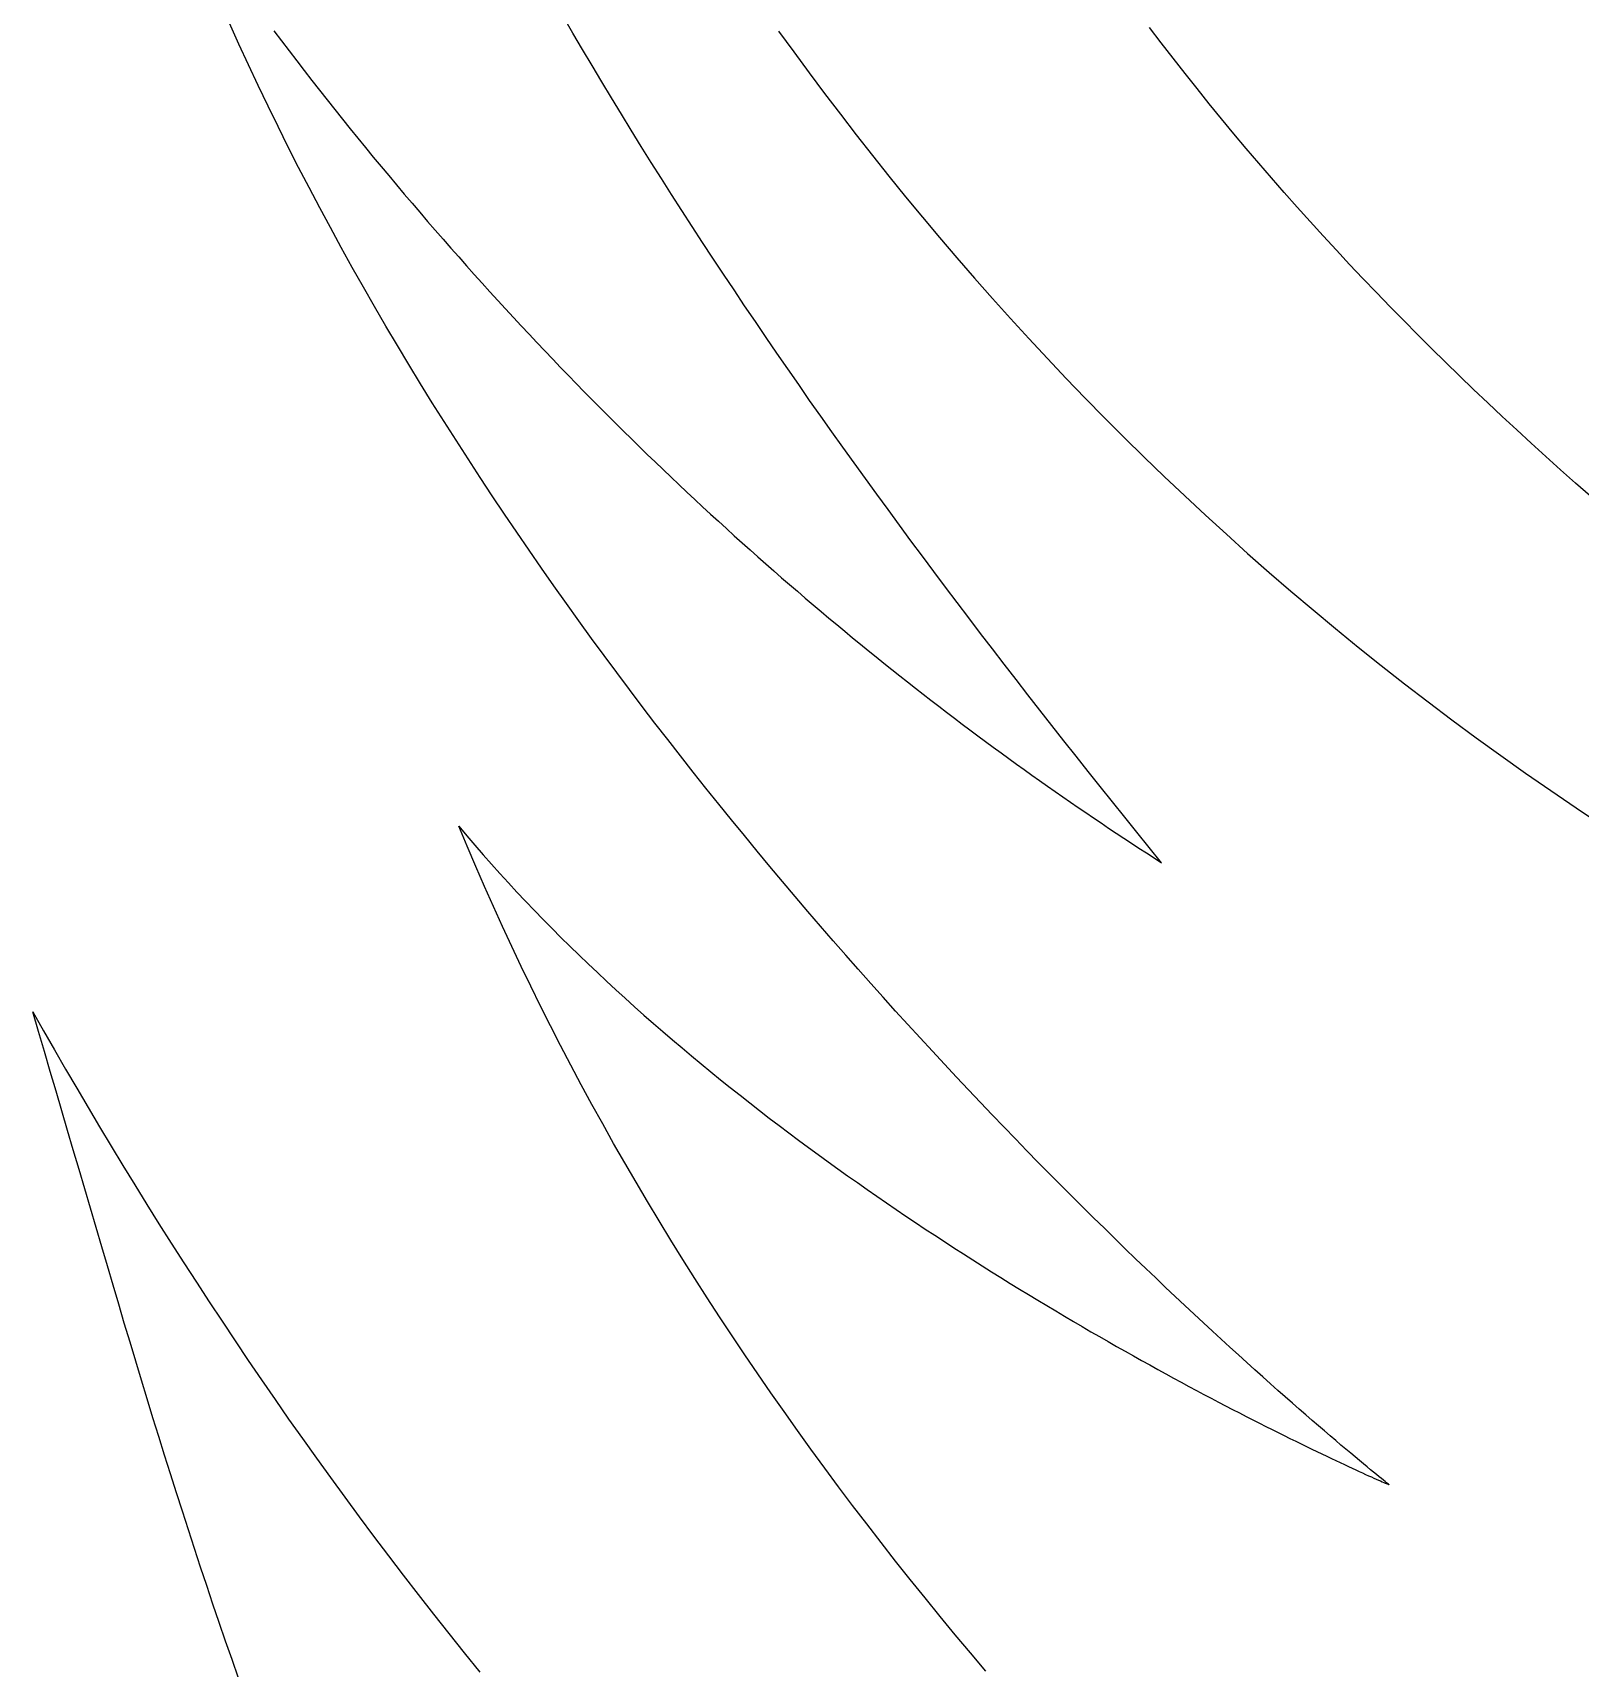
# Model space of a CAD drawing. Extents: x 5 to 105, y 2 to 136.
# Drawn here: x 33.559 to 37.618, y 38.414 to 42.704 of the extents above; entities that cross this region are included whole.
import ezdxf

# ---------------------------------------------------------------- set-up
doc = ezdxf.new("R2010")
doc.units = 0
doc.layers.get('0').update_dxf_attribs({"linetype": 'CONTINUOUS'})

msp = doc.modelspace()

# ---------------------------------------------------------------- linework, layer by layer
at = {"color": 7}
for points in [[(36.5203, 40.5267, 0), (36.488, 40.5666, 0), (36.4557, 40.6064, 0), (36.4235, 40.6464, 0), (36.3915, 40.6863, 0), (36.3595, 40.7263, 0), (36.3276, 40.7663, 0), (36.2959, 40.8063, 0), (36.2642, 40.8464, 0), (36.2326, 40.8866, 0), (36.2012, 40.9267, 0), (36.1698, 40.9669, 0), (36.1386, 41.0072, 0), (36.1074, 41.0474, 0), (36.0764, 41.0878, 0), (36.0455, 41.1281, 0), (36.0147, 41.1686, 0), (35.984, 41.209, 0), (35.9535, 41.2495, 0), (35.9231, 41.2901, 0), (35.8928, 41.3307, 0), (35.8626, 41.3713, 0), (35.8326, 41.412, 0), (35.8027, 41.4527, 0), (35.7729, 41.4935, 0), (35.7432, 41.5344, 0), (35.7137, 41.5753, 0), (35.6844, 41.6162, 0), (35.6551, 41.6572, 0), (35.6261, 41.6983, 0), (35.5971, 41.7394, 0), (35.5683, 41.7806, 0), (35.5397, 41.8218, 0), (35.5112, 41.8631, 0), (35.4829, 41.9045, 0), (35.4547, 41.9459, 0), (35.4266, 41.9874, 0), (35.3988, 42.0289, 0), (35.3711, 42.0705, 0), (35.3435, 42.1122, 0), (35.3162, 42.1539, 0), (35.2889, 42.1957, 0), (35.2619, 42.2376, 0), (35.235, 42.2795, 0), (35.2083, 42.3215, 0), (35.1818, 42.3636, 0), (35.1555, 42.4057, 0), (35.1293, 42.4479, 0), (35.1033, 42.4902, 0), (35.0775, 42.5325, 0), (35.0519, 42.575, 0), (35.0265, 42.6175, 0), (35.0012, 42.66, 0), (34.9762, 42.7027, 0), (34.9513, 42.7454, 0)], [(37.1167, 38.8952, 0), (37.1163, 38.8956, 0), (37.115, 38.8966, 0), (37.113, 38.8982, 0), (37.1101, 38.9005, 0), (37.1064, 38.9035, 0), (37.1019, 38.9071, 0), (37.0967, 38.9113, 0), (37.0907, 38.9162, 0), (37.0839, 38.9217, 0), (37.0764, 38.9278, 0), (37.0681, 38.9346, 0), (37.0592, 38.942, 0), (37.0495, 38.95, 0), (37.0391, 38.9586, 0), (37.028, 38.9679, 0), (37.0162, 38.9778, 0), (37.0038, 38.9882, 0), (36.9907, 38.9993, 0), (36.9769, 39.011, 0), (36.9625, 39.0232, 0), (36.9475, 39.0361, 0), (36.9318, 39.0496, 0), (36.9156, 39.0636, 0), (36.8987, 39.0782, 0), (36.8812, 39.0934, 0), (36.8632, 39.1092, 0), (36.8446, 39.1256, 0), (36.8255, 39.1425, 0), (36.8058, 39.16, 0), (36.7856, 39.1781, 0), (36.7648, 39.1967, 0), (36.7436, 39.2158, 0), (36.7218, 39.2356, 0), (36.6995, 39.2558, 0), (36.6768, 39.2767, 0), (36.6536, 39.298, 0), (36.6299, 39.3199, 0), (36.6058, 39.3423, 0), (36.5812, 39.3653, 0), (36.5562, 39.3888, 0), (36.5308, 39.4128, 0), (36.5049, 39.4374, 0), (36.4787, 39.4624, 0), (36.4521, 39.488, 0), (36.4251, 39.5141, 0), (36.3978, 39.5407, 0), (36.3701, 39.5678, 0), (36.342, 39.5954, 0), (36.3136, 39.6234, 0), (36.2849, 39.652, 0), (36.2559, 39.6811, 0), (36.2265, 39.7107, 0), (36.1969, 39.7407, 0), (36.167, 39.7712, 0), (36.1368, 39.8023, 0), (36.1064, 39.8337, 0), (36.0757, 39.8657, 0), (36.0448, 39.8981, 0), (36.0136, 39.931, 0), (35.9823, 39.9643, 0), (35.9507, 39.9981, 0), (35.9189, 40.0323, 0), (35.8869, 40.067, 0), (35.8548, 40.1022, 0), (35.8225, 40.1377, 0), (35.79, 40.1738, 0), (35.7574, 40.2102, 0), (35.7247, 40.2471, 0), (35.6918, 40.2844, 0), (35.6589, 40.3221, 0), (35.6258, 40.3603, 0), (35.5926, 40.3989, 0), (35.5594, 40.4379, 0), (35.526, 40.4773, 0), (35.4927, 40.5171, 0), (35.4592, 40.5573, 0), (35.4258, 40.5979, 0), (35.3923, 40.6389, 0), (35.3587, 40.6803, 0), (35.3252, 40.7221, 0), (35.2917, 40.7643, 0), (35.2582, 40.8068, 0), (35.2247, 40.8498, 0), (35.1913, 40.8931, 0), (35.1579, 40.9368, 0), (35.1245, 40.9809, 0), (35.0913, 41.0253, 0), (35.0581, 41.0701, 0), (35.0249, 41.1152, 0), (34.9919, 41.1607, 0), (34.959, 41.2066, 0), (34.9262, 41.2528, 0), (34.8936, 41.2993, 0), (34.8611, 41.3462, 0), (34.8287, 41.3935, 0), (34.7965, 41.441, 0), (34.7645, 41.4889, 0), (34.7326, 41.5372, 0), (34.701, 41.5857, 0), (34.6695, 41.6346, 0), (34.6383, 41.6838, 0), (34.6073, 41.7333, 0), (34.5765, 41.7831, 0), (34.546, 41.8332, 0), (34.5157, 41.8836, 0), (34.4857, 41.9344, 0), (34.456, 41.9854, 0), (34.4266, 42.0367, 0), (34.3974, 42.0883, 0), (34.3686, 42.1402, 0), (34.3401, 42.1924, 0), (34.3119, 42.2448, 0), (34.2841, 42.2976, 0), (34.2566, 42.3506, 0), (34.2295, 42.4038, 0), (34.2027, 42.4574, 0), (34.1764, 42.5112, 0), (34.1504, 42.5652, 0), (34.1248, 42.6195, 0), (34.0997, 42.6741, 0), (34.075, 42.7289, 0)], [(34.1918, 42.7085, 0), (34.2117, 42.6823, 0), (34.2316, 42.6561, 0), (34.2516, 42.6301, 0), (34.2716, 42.6043, 0), (34.2916, 42.5785, 0), (34.3116, 42.553, 0), (34.3317, 42.5275, 0), (34.3518, 42.5022, 0), (34.3719, 42.477, 0), (34.392, 42.452, 0), (34.4122, 42.4271, 0), (34.4324, 42.4023, 0), (34.4526, 42.3777, 0), (34.4729, 42.3532, 0), (34.4932, 42.3288, 0), (34.5135, 42.3046, 0), (34.5338, 42.2805, 0), (34.5541, 42.2565, 0), (34.5745, 42.2326, 0), (34.5948, 42.2089, 0), (34.6152, 42.1854, 0), (34.6356, 42.1619, 0), (34.6561, 42.1386, 0), (34.6765, 42.1155, 0), (34.697, 42.0924, 0), (34.7175, 42.0695, 0), (34.738, 42.0467, 0), (34.7585, 42.0241, 0), (34.779, 42.0015, 0), (34.7996, 41.9791, 0), (34.8202, 41.9569, 0), (34.8407, 41.9347, 0), (34.8613, 41.9127, 0), (34.8819, 41.8909, 0), (34.9025, 41.8691, 0), (34.9232, 41.8475, 0), (34.9438, 41.826, 0), (34.9644, 41.8046, 0), (34.9851, 41.7834, 0), (35.0058, 41.7622, 0), (35.0264, 41.7412, 0), (35.0471, 41.7204, 0), (35.0678, 41.6996, 0), (35.0885, 41.679, 0), (35.1092, 41.6585, 0), (35.1299, 41.6382, 0), (35.1506, 41.6179, 0), (35.1713, 41.5978, 0), (35.192, 41.5778, 0), (35.2128, 41.5579, 0), (35.2335, 41.5382, 0), (35.2542, 41.5185, 0), (35.2749, 41.499, 0), (35.2957, 41.4796, 0), (35.3164, 41.4604, 0), (35.3371, 41.4412, 0), (35.3579, 41.4222, 0), (35.3786, 41.4033, 0), (35.3993, 41.3845, 0), (35.4201, 41.3658, 0), (35.4408, 41.3473, 0), (35.4615, 41.3289, 0), (35.4822, 41.3106, 0), (35.5029, 41.2924, 0), (35.5236, 41.2743, 0), (35.5443, 41.2563, 0), (35.565, 41.2385, 0), (35.5857, 41.2208, 0), (35.6064, 41.2032, 0), (35.6271, 41.1857, 0), (35.6477, 41.1683, 0), (35.6684, 41.1511, 0), (35.689, 41.1339, 0), (35.7097, 41.1169, 0), (35.7303, 41.1, 0), (35.7509, 41.0832, 0), (35.7715, 41.0665, 0), (35.7921, 41.05, 0), (35.8127, 41.0335, 0), (35.8332, 41.0172, 0), (35.8538, 41.001, 0), (35.8743, 40.9848, 0), (35.8948, 40.9688, 0), (35.9153, 40.9529, 0), (35.9358, 40.9372, 0), (35.9563, 40.9215, 0), (35.9767, 40.9059, 0), (35.9972, 40.8905, 0), (36.0176, 40.8752, 0), (36.038, 40.8599, 0), (36.0584, 40.8448, 0), (36.0787, 40.8298, 0), (36.0991, 40.8149, 0), (36.1194, 40.8001, 0), (36.1397, 40.7855, 0), (36.1599, 40.7709, 0), (36.1802, 40.7564, 0), (36.2004, 40.7421, 0), (36.2206, 40.7278, 0), (36.2408, 40.7137, 0), (36.2609, 40.6996, 0), (36.281, 40.6857, 0), (36.3011, 40.6719, 0), (36.3212, 40.6582, 0), (36.3413, 40.6446, 0), (36.3613, 40.6311, 0), (36.3813, 40.6176, 0), (36.4012, 40.6043, 0), (36.4211, 40.5912, 0), (36.441, 40.5781, 0), (36.4609, 40.5651, 0), (36.4807, 40.5522, 0), (36.5005, 40.5394, 0), (36.5203, 40.5267, 0)], [(35.5157, 42.708, 0), (35.5553, 42.6533, 0), (35.5955, 42.5987, 0), (35.6363, 42.5441, 0), (35.6776, 42.4898, 0), (35.7195, 42.4355, 0), (35.762, 42.3814, 0), (35.8051, 42.3274, 0), (35.8487, 42.2736, 0), (35.893, 42.2199, 0), (35.9379, 42.1664, 0), (35.9834, 42.1131, 0), (36.0296, 42.0599, 0), (36.0764, 42.007, 0), (36.1238, 41.9542, 0), (36.1719, 41.9016, 0), (36.2206, 41.8492, 0), (36.27, 41.797, 0), (36.3201, 41.7451, 0), (36.3709, 41.6933, 0), (36.4223, 41.6418, 0), (36.4745, 41.5906, 0), (36.5273, 41.5396, 0), (36.5809, 41.4888, 0), (36.6352, 41.4383, 0), (36.6902, 41.388, 0), (36.7459, 41.338, 0), (36.8024, 41.2883, 0), (36.8596, 41.2389, 0), (36.9176, 41.1898, 0), (36.9764, 41.141, 0), (37.0359, 41.0924, 0), (37.0962, 41.0442, 0), (37.1573, 40.9963, 0), (37.2192, 40.9488, 0), (37.2819, 40.9015, 0), (37.3454, 40.8546, 0), (37.4097, 40.808, 0), (37.4748, 40.7618, 0), (37.5408, 40.716, 0), (37.6076, 40.6705, 0), (37.6753, 40.6254, 0)], [(37.6449, 41.4877, 0), (37.6058, 41.5222, 0), (37.5669, 41.5569, 0), (37.5283, 41.5918, 0), (37.4899, 41.6267, 0), (37.4517, 41.6619, 0), (37.4138, 41.6971, 0), (37.3761, 41.7325, 0), (37.3387, 41.7681, 0), (37.3015, 41.8039, 0), (37.2646, 41.8398, 0), (37.228, 41.8758, 0), (37.1916, 41.9121, 0), (37.1554, 41.9485, 0), (37.1195, 41.9851, 0), (37.0839, 42.0219, 0), (37.0485, 42.0588, 0), (37.0134, 42.0959, 0), (36.9786, 42.1333, 0), (36.944, 42.1708, 0), (36.9097, 42.2085, 0), (36.8756, 42.2464, 0), (36.8419, 42.2845, 0), (36.8084, 42.3228, 0), (36.7751, 42.3613, 0), (36.7422, 42.4, 0), (36.7095, 42.4389, 0), (36.6772, 42.4781, 0), (36.645, 42.5174, 0), (36.6132, 42.557, 0), (36.5817, 42.5968, 0), (36.5504, 42.6369, 0), (36.5195, 42.6771, 0), (36.4888, 42.7176, 0)], [(36.0595, 38.4059, 0), (36.019, 38.4538, 0), (35.9789, 38.5018, 0), (35.9392, 38.5499, 0), (35.9, 38.5981, 0), (35.8611, 38.6465, 0), (35.8226, 38.695, 0), (35.7846, 38.7435, 0), (35.747, 38.7922, 0), (35.7098, 38.841, 0), (35.673, 38.89, 0), (35.6366, 38.939, 0), (35.6006, 38.9881, 0), (35.5651, 39.0374, 0), (35.53, 39.0868, 0), (35.4953, 39.1363, 0), (35.461, 39.1859, 0), (35.4272, 39.2357, 0), (35.3937, 39.2855, 0), (35.3607, 39.3355, 0), (35.3282, 39.3856, 0), (35.296, 39.4358, 0), (35.2643, 39.4861, 0), (35.233, 39.5365, 0), (35.2021, 39.5871, 0), (35.1717, 39.6377, 0), (35.1417, 39.6885, 0), (35.1121, 39.7394, 0), (35.083, 39.7904, 0), (35.0543, 39.8416, 0), (35.026, 39.8928, 0), (34.9982, 39.9442, 0), (34.9708, 39.9957, 0), (34.9438, 40.0473, 0), (34.9173, 40.099, 0), (34.8912, 40.1508, 0), (34.8656, 40.2028, 0), (34.8404, 40.2548, 0), (34.8157, 40.307, 0), (34.7913, 40.3593, 0), (34.7675, 40.4117, 0), (34.744, 40.4643, 0), (34.7211, 40.5169, 0), (34.6985, 40.5697, 0), (34.6765, 40.6226, 0)], [(34.6765, 40.6226, 0), (34.6976, 40.5974, 0), (34.719, 40.5724, 0), (34.7407, 40.5475, 0), (34.7625, 40.5228, 0), (34.7846, 40.4982, 0), (34.8069, 40.4738, 0), (34.8294, 40.4496, 0), (34.8521, 40.4255, 0), (34.875, 40.4015, 0), (34.8981, 40.3778, 0), (34.9214, 40.3542, 0), (34.9448, 40.3307, 0), (34.9684, 40.3074, 0), (34.9922, 40.2843, 0), (35.0161, 40.2613, 0), (35.0402, 40.2385, 0), (35.0644, 40.2159, 0), (35.0887, 40.1934, 0), (35.1132, 40.1711, 0), (35.1378, 40.149, 0), (35.1625, 40.127, 0), (35.1873, 40.1052, 0), (35.2122, 40.0836, 0), (35.2372, 40.0621, 0), (35.2623, 40.0408, 0), (35.2875, 40.0197, 0), (35.3128, 39.9987, 0), (35.3381, 39.978, 0), (35.3635, 39.9573, 0), (35.389, 39.9369, 0), (35.4145, 39.9167, 0), (35.44, 39.8966, 0), (35.4656, 39.8767, 0), (35.4913, 39.8569, 0), (35.5169, 39.8374, 0), (35.5426, 39.818, 0), (35.5682, 39.7988, 0), (35.5939, 39.7798, 0), (35.6196, 39.761, 0), (35.6453, 39.7423, 0), (35.6709, 39.7239, 0), (35.6966, 39.7056, 0), (35.7222, 39.6875, 0), (35.7478, 39.6695, 0), (35.7733, 39.6518, 0), (35.7988, 39.6343, 0), (35.8243, 39.6169, 0), (35.8496, 39.5997, 0), (35.875, 39.5827, 0), (35.9002, 39.5659, 0), (35.9254, 39.5493, 0), (35.9505, 39.5329, 0), (35.9755, 39.5167, 0), (36.0003, 39.5006, 0), (36.0251, 39.4848, 0), (36.0498, 39.4691, 0), (36.0744, 39.4537, 0), (36.0988, 39.4384, 0), (36.1231, 39.4233, 0), (36.1473, 39.4085, 0), (36.1713, 39.3938, 0), (36.1952, 39.3793, 0), (36.2189, 39.365, 0), (36.2425, 39.3509, 0), (36.2659, 39.337, 0), (36.2891, 39.3233, 0), (36.3121, 39.3099, 0), (36.335, 39.2966, 0), (36.3576, 39.2835, 0), (36.3801, 39.2706, 0), (36.4023, 39.2579, 0), (36.4243, 39.2455, 0), (36.4461, 39.2332, 0), (36.4677, 39.2211, 0), (36.4891, 39.2093, 0), (36.5102, 39.1976, 0), (36.531, 39.1862, 0), (36.5516, 39.1749, 0), (36.572, 39.1639, 0), (36.5921, 39.1531, 0), (36.6119, 39.1425, 0), (36.6314, 39.1321, 0), (36.6506, 39.1219, 0), (36.6696, 39.112, 0), (36.6882, 39.1022, 0), (36.7066, 39.0927, 0), (36.7246, 39.0834, 0), (36.7423, 39.0743, 0), (36.7597, 39.0654, 0), (36.7768, 39.0567, 0), (36.7935, 39.0483, 0), (36.8099, 39.04, 0), (36.826, 39.032, 0), (36.8416, 39.0242, 0), (36.8569, 39.0166, 0), (36.8719, 39.0093, 0), (36.8865, 39.0022, 0), (36.9006, 38.9952, 0), (36.9144, 38.9886, 0), (36.9278, 38.9821, 0), (36.9409, 38.9759, 0), (36.9534, 38.9699, 0), (36.9656, 38.9641, 0), (36.9774, 38.9585, 0), (36.9887, 38.9532, 0), (36.9996, 38.9481, 0), (37.0101, 38.9432, 0), (37.0201, 38.9386, 0), (37.0296, 38.9342, 0), (37.0387, 38.93, 0), (37.0473, 38.9261, 0), (37.0555, 38.9224, 0), (37.0632, 38.9189, 0), (37.0704, 38.9157, 0), (37.0771, 38.9127, 0), (37.0833, 38.9099, 0), (37.089, 38.9074, 0), (37.0941, 38.9051, 0), (37.0988, 38.903, 0), (37.103, 38.9012, 0), (37.1066, 38.8996, 0), (37.1096, 38.8983, 0), (37.1122, 38.8972, 0), (37.1141, 38.8963, 0), (37.1156, 38.8957, 0), (37.1164, 38.8954, 0), (37.1167, 38.8952, 0)], [(34.0993, 38.3881, 0), (34.0822, 38.4364, 0), (34.0653, 38.4849, 0), (34.0485, 38.5334, 0), (34.032, 38.5819, 0), (34.0157, 38.6305, 0), (33.9995, 38.6791, 0), (33.9834, 38.7278, 0), (33.9675, 38.7766, 0), (33.9518, 38.8254, 0), (33.9361, 38.8743, 0), (33.9206, 38.9233, 0), (33.9052, 38.9724, 0), (33.8899, 39.0216, 0), (33.8747, 39.0709, 0), (33.8595, 39.1202, 0), (33.8444, 39.1697, 0), (33.8294, 39.2193, 0), (33.8145, 39.269, 0), (33.7995, 39.3188, 0), (33.7847, 39.3688, 0), (33.7698, 39.4188, 0), (33.755, 39.469, 0), (33.7401, 39.5194, 0), (33.7253, 39.5699, 0), (33.7104, 39.6205, 0), (33.6956, 39.6713, 0), (33.6807, 39.7222, 0), (33.6657, 39.7733, 0), (33.6507, 39.8246, 0), (33.6356, 39.876, 0), (33.6205, 39.9276, 0), (33.6053, 39.9794, 0), (33.59, 40.0314, 0), (33.5746, 40.0836, 0), (33.5592, 40.1359, 0)], [(33.5592, 40.1359, 0), (33.5875, 40.0859, 0), (33.6162, 40.0356, 0), (33.6452, 39.9853, 0), (33.6746, 39.9349, 0), (33.7044, 39.8844, 0), (33.7345, 39.8338, 0), (33.7649, 39.7831, 0), (33.7958, 39.7323, 0), (33.827, 39.6814, 0), (33.8585, 39.6305, 0), (33.8904, 39.5795, 0), (33.9227, 39.5285, 0), (33.9554, 39.4774, 0), (33.9884, 39.4262, 0), (34.0219, 39.3751, 0), (34.0557, 39.3239, 0), (34.0899, 39.2726, 0), (34.1244, 39.2214, 0), (34.1594, 39.1701, 0), (34.1948, 39.1188, 0), (34.2305, 39.0675, 0), (34.2667, 39.0162, 0), (34.3032, 38.9649, 0), (34.3402, 38.9137, 0), (34.3775, 38.8624, 0), (34.4153, 38.8112, 0), (34.4534, 38.76, 0), (34.492, 38.7089, 0), (34.531, 38.6578, 0), (34.5704, 38.6068, 0), (34.6102, 38.5558, 0), (34.6505, 38.5048, 0), (34.6911, 38.454, 0), (34.7322, 38.4032, 0)]]:
    msp.add_polyline3d(points, dxfattribs=at)

doc.saveas('drawing.dxf')
